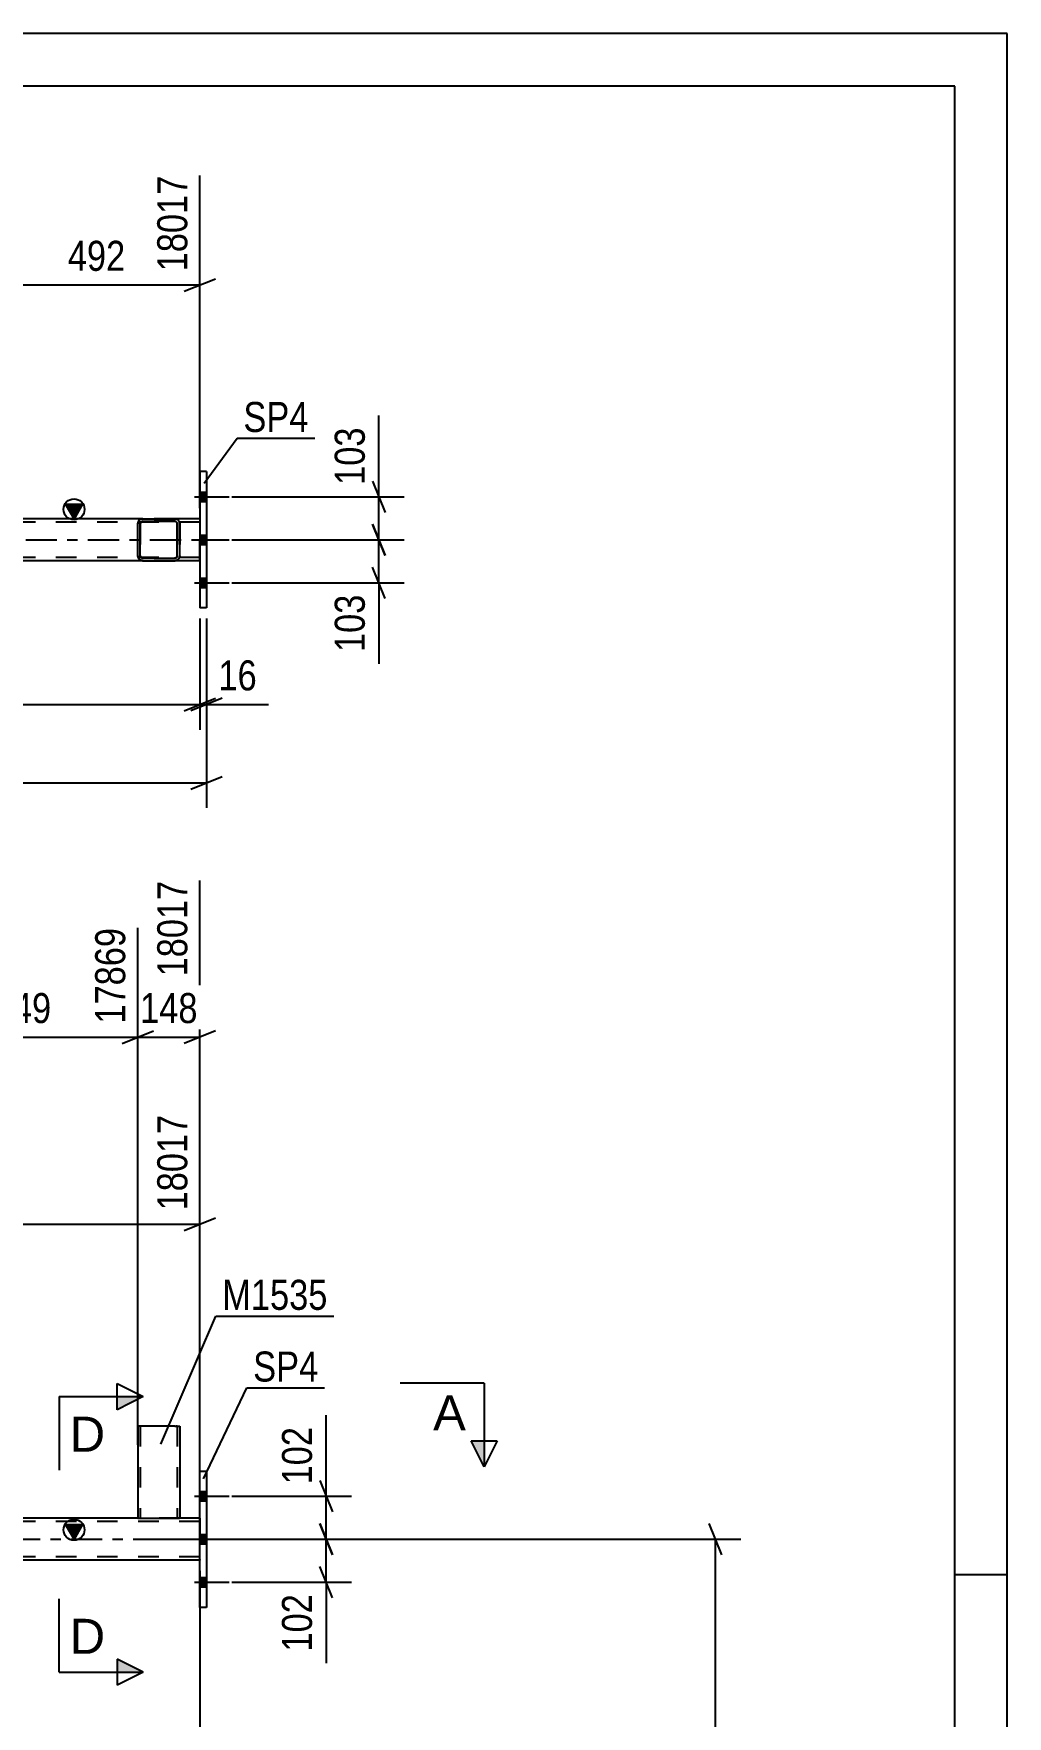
# Model space of a CAD drawing. Header units: millimetres. Extents: x 0 to 841, y 0 to 594.
# Drawn here: x 748.2 to 841, y 433.5 to 594 of the extents above; entities that cross this region are included whole.
import ezdxf

# ---------------------------------------------------------------- set-up
doc = ezdxf.new("R2010")
doc.units = ezdxf.units.MM
doc.linetypes.add('DXK_LINE_DOT2', pattern=[3.9198, 1.9599, -1.9599])
doc.linetypes.add('DXK_LINE_DOT3', pattern=[5.9187, 2.979, -0.9799, 0.9799, -0.9799])
doc.styles.add('Arial', font='ARIAL.TTF', dxfattribs={"height": 0.2})
doc.styles.add('Arial Narrow', font='ARIALN.TTF', dxfattribs={"height": 0.2})

# ---------------------------------------------------------------- blocks, each defined once
blk = doc.blocks.new('Unknown-272366259-1135')
at = {"color": 5, "linetype": 'Continuous'}
for p, q in [((841, 594), (0, 594)), ((841, 0), (841, 594)), ((836, 589), (5, 589)), ((836, 5), (836, 589)), ((841, 447), (836, 447))]:
    blk.add_line(p, q, dxfattribs=at)
blk = doc.blocks.new('Part-272366259-5119 - 5082')
at = {"color": 2, "linetype": 'Continuous'}
for p, q in [((764.66, 552.23), (764.02, 552.23)), ((764.02, 552.23), (764.02, 539.23)), ((764.66, 552.23), (764.66, 539.23)), ((764.66, 539.23), (764.02, 539.23))]:
    blk.add_line(p, q, dxfattribs=at)
blk = doc.blocks.new('Bolt-272366259-5164 - 5082')
at = {"linetype": 'Continuous'}
for points in [[(764.66, 549.39), (764.66, 550.27), (764.02, 550.27), (764.02, 549.39)], [(764.66, 549.39), (764.66, 550.27), (764.02, 550.27), (764.02, 549.39)], [(764.66, 549.39), (764.66, 550.27), (764.02, 550.27), (764.02, 549.39)], [(764.66, 545.29), (764.66, 546.17), (764.02, 546.17), (764.02, 545.29)], [(764.66, 545.29), (764.66, 546.17), (764.02, 546.17), (764.02, 545.29)], [(764.66, 541.19), (764.66, 542.07), (764.02, 542.07), (764.02, 541.19)], [(764.66, 541.19), (764.66, 542.07), (764.02, 542.07), (764.02, 541.19)], [(764.66, 541.19), (764.66, 542.07), (764.02, 542.07), (764.02, 541.19)]]:
    blk.add_hatch(color=1, dxfattribs=at).paths.add_polyline_path(points)
at = {"color": 1, "linetype": 'Continuous'}
for p, q in [((763.5, 549.83), (766.82, 549.83)), ((763.5, 549.83), (766.82, 549.83)), ((763.5, 549.83), (766.82, 549.83)), ((764.02, 550.27), (764.66, 550.27)), ((764.02, 550.27), (764.66, 550.27)), ((764.02, 550.27), (764.66, 550.27)), ((764.02, 549.39), (764.66, 549.39)), ((764.02, 549.39), (764.66, 549.39)), ((764.02, 549.39), (764.66, 549.39)), ((763.5, 545.73), (766.82, 545.73)), ((763.5, 545.73), (766.82, 545.73)), ((764.02, 546.17), (764.66, 546.17)), ((764.02, 546.17), (764.66, 546.17)), ((764.02, 545.29), (764.66, 545.29)), ((764.02, 545.29), (764.66, 545.29)), ((763.5, 541.63), (766.82, 541.63)), ((763.5, 541.63), (766.82, 541.63)), ((763.5, 541.63), (766.82, 541.63)), ((764.02, 542.07), (764.66, 542.07)), ((764.02, 542.07), (764.66, 542.07)), ((764.02, 542.07), (764.66, 542.07)), ((764.02, 541.19), (764.66, 541.19)), ((764.02, 541.19), (764.66, 541.19)), ((764.02, 541.19), (764.66, 541.19))]:
    blk.add_line(p, q, dxfattribs=at)
blk = doc.blocks.new('Part-272366259-5179 - 5082')
at = {"linetype": 'Continuous'}
blk.add_hatch(color=2, dxfattribs=at).paths.add_polyline_path([(752.02, 547.73), (751.22, 549.13), (752.82, 549.13)])
at = {"color": 2, "linetype": 'Continuous'}
for p, q in [((752.02, 547.73), (751.22, 549.13)), ((751.22, 549.13), (752.82, 549.13)), ((752.82, 549.13), (752.02, 547.73)), ((758.58, 547.73), (744.33, 547.73)), ((764.02, 547.73), (761.62, 547.73)), ((758.58, 543.73), (744.33, 543.73)), ((764.02, 543.73), (761.62, 543.73))]:
    blk.add_line(p, q, dxfattribs=at)
at = {"color": 7, "linetype": 'DXK_LINE_DOT2'}
for p, q in [((764.02, 547.41), (102.28, 547.41)), ((761.62, 547.73), (758.58, 547.73)), ((764.02, 543.73), (764.02, 547.73)), ((764.02, 544.05), (102.28, 544.05)), ((761.62, 543.73), (758.58, 543.73))]:
    blk.add_line(p, q, dxfattribs=at)
at = {"color": 7, "linetype": 'DXK_LINE_DOT3'}
blk.add_line((102.28, 545.73), (764.02, 545.73), dxfattribs=at)
at = {"color": 2, "linetype": 'Continuous'}
blk.add_circle((752.02, 548.63), 1, dxfattribs=at)
blk = doc.blocks.new('Part-272366259-8574 - 5082')
at = {"color": 2, "linetype": 'Continuous'}
for p, q in [((758.14, 547.43), (758.1, 547.25)), ((758.34, 547.25), (758.36, 547.34)), ((758.36, 547.34), (758.41, 547.42)), ((758.58, 547.73), (758.4, 547.69)), ((758.41, 547.42), (758.49, 547.47)), ((758.49, 547.47), (758.58, 547.49)), ((758.58, 547.73), (761.62, 547.73)), ((758.58, 547.73), (758.58, 547.73)), ((758.58, 547.49), (761.62, 547.49)), ((758.58, 547.49), (758.58, 547.49)), ((761.62, 547.73), (761.62, 547.73)), ((761.81, 547.69), (761.62, 547.73)), ((761.62, 547.49), (761.62, 547.49)), ((761.62, 547.49), (761.72, 547.47)), ((761.72, 547.47), (761.79, 547.42)), ((761.79, 547.42), (761.85, 547.34)), ((761.85, 547.34), (761.86, 547.25)), ((762.1, 547.25), (762.07, 547.43)), ((758.1, 544.21), (758.1, 547.25)), ((758.1, 547.25), (758.1, 547.25)), ((758.34, 544.21), (758.34, 547.25)), ((758.34, 547.25), (758.34, 547.25)), ((761.86, 544.21), (761.86, 547.25)), ((761.86, 547.25), (761.86, 547.25)), ((762.1, 544.21), (762.1, 547.25)), ((762.1, 547.25), (762.1, 547.25)), ((758.1, 544.21), (758.1, 544.21)), ((758.1, 544.21), (758.14, 544.03)), ((758.34, 544.21), (758.34, 544.21)), ((758.36, 544.12), (758.34, 544.21)), ((758.41, 544.04), (758.36, 544.12)), ((761.85, 544.12), (761.79, 544.04)), ((761.86, 544.21), (761.85, 544.12)), ((761.86, 544.21), (761.86, 544.21)), ((762.07, 544.03), (762.1, 544.21)), ((762.1, 544.21), (762.1, 544.21)), ((758.4, 543.77), (758.58, 543.73)), ((758.49, 543.99), (758.41, 544.04)), ((758.58, 543.97), (758.49, 543.99)), ((758.58, 543.97), (761.62, 543.97)), ((758.58, 543.97), (758.58, 543.97)), ((758.58, 543.73), (761.62, 543.73)), ((758.58, 543.73), (758.58, 543.73)), ((761.72, 543.99), (761.62, 543.97)), ((761.62, 543.97), (761.62, 543.97)), ((761.62, 543.73), (761.81, 543.77)), ((761.62, 543.73), (761.62, 543.73)), ((761.79, 544.04), (761.72, 543.99))]:
    blk.add_line(p, q, dxfattribs=at)
at = {"color": 7, "linetype": 'DXK_LINE_DOT2'}
for p, q in [((758.1, 547.25), (758.14, 547.43)), ((758.14, 547.43), (758.14, 547.43)), ((758.36, 547.34), (758.34, 547.25)), ((758.41, 547.42), (758.36, 547.34)), ((758.4, 547.69), (758.58, 547.73)), ((758.49, 547.47), (758.41, 547.42)), ((758.58, 547.49), (758.49, 547.47)), ((758.58, 547.73), (761.62, 547.73)), ((761.62, 547.49), (758.58, 547.49)), ((761.62, 547.73), (761.81, 547.69)), ((761.72, 547.47), (761.62, 547.49)), ((761.79, 547.42), (761.72, 547.47)), ((761.85, 547.34), (761.79, 547.42)), ((761.86, 547.25), (761.85, 547.34)), ((762.07, 547.43), (762.1, 547.25)), ((758.1, 544.21), (758.1, 547.25)), ((758.34, 547.25), (758.34, 544.21)), ((761.86, 547.25), (761.86, 544.21)), ((762.1, 547.25), (762.1, 544.21)), ((758.14, 544.03), (758.1, 544.21)), ((758.1, 544.21), (758.1, 544.21)), ((758.34, 544.21), (758.36, 544.12)), ((758.36, 544.12), (758.41, 544.04)), ((761.79, 544.04), (761.85, 544.12)), ((761.85, 544.12), (761.86, 544.21)), ((762.1, 544.21), (762.07, 544.03)), ((758.58, 543.73), (758.4, 543.77)), ((758.41, 544.04), (758.49, 543.99)), ((758.49, 543.99), (758.58, 543.97)), ((758.58, 543.97), (761.62, 543.97)), ((758.58, 543.73), (761.62, 543.73)), ((761.62, 543.97), (761.72, 543.99)), ((761.81, 543.77), (761.62, 543.73)), ((761.72, 543.99), (761.79, 544.04))]:
    blk.add_line(p, q, dxfattribs=at)
at = {"color": 2, "linetype": 'Continuous'}
for centre, start, end in [((758.58, 547.25), 112.5, 157.5), ((761.62, 547.25), 22.5, 67.5), ((758.58, 544.21), 202.5, 247.5), ((761.62, 544.21), 292.5, 337.5)]:
    blk.add_arc(centre, 0.48, start, end, dxfattribs=at)
at = {"color": 7, "linetype": 'DXK_LINE_DOT2'}
for centre, start, end in [((758.58, 547.25), 112.5, 157.5), ((761.62, 547.25), 22.5, 67.5), ((758.58, 544.21), 202.5, 247.5), ((761.62, 544.21), 292.5, 337.5)]:
    blk.add_arc(centre, 0.48, start, end, dxfattribs=at)
blk = doc.blocks.new('Part-272366259-3898 - 3671')
at = {"linetype": 'Continuous'}
blk.add_hatch(color=2, dxfattribs=at).paths.add_polyline_path([(752.02, 450.4), (751.22, 451.8), (752.82, 451.8)])
at = {"color": 2, "linetype": 'Continuous'}
for p, q in [((758.1, 452.4), (100.68, 452.4)), ((752.02, 450.4), (751.22, 451.8)), ((751.22, 451.8), (752.82, 451.8)), ((752.82, 451.8), (752.02, 450.4)), ((764.02, 452.4), (762.1, 452.4)), ((764.02, 448.4), (710.48, 448.4))]:
    blk.add_line(p, q, dxfattribs=at)
at = {"color": 7, "linetype": 'DXK_LINE_DOT2'}
for p, q in [((764.02, 452.08), (100.68, 452.08)), ((762.1, 452.4), (758.1, 452.4)), ((764.02, 452.4), (764.02, 448.4)), ((764.02, 448.72), (100.68, 448.72))]:
    blk.add_line(p, q, dxfattribs=at)
at = {"color": 7, "linetype": 'DXK_LINE_DOT3'}
blk.add_line((100.68, 450.4), (764.02, 450.4), dxfattribs=at)
at = {"color": 2, "linetype": 'Continuous'}
blk.add_circle((752.02, 451.3), 1, dxfattribs=at)
blk = doc.blocks.new('Part-272366259-3732 - 3671')
at = {"color": 2, "linetype": 'Continuous'}
for p, q in [((706.22, 448.4), (710.48, 448.4)), ((754.6, 327.18), (710.48, 448.4)), ((750.34, 327.18), (707.77, 444.15))]:
    blk.add_line(p, q, dxfattribs=at)
at = {"color": 7, "linetype": 'DXK_LINE_DOT2'}
for p, q in [((707.77, 444.15), (706.22, 448.4)), ((750.6, 327.18), (706.47, 448.4)), ((754.34, 327.18), (710.22, 448.4)), ((754.6, 327.18), (750.34, 327.18))]:
    blk.add_line(p, q, dxfattribs=at)
blk = doc.blocks.new('Part-272366259-3765 - 3671')
at = {"color": 2, "linetype": 'Continuous'}
for p, q in [((764.02, 443.9), (764.02, 456.9)), ((764.02, 456.9), (764.66, 456.9)), ((764.66, 456.9), (764.66, 443.9)), ((764.66, 443.9), (764.02, 443.9))]:
    blk.add_line(p, q, dxfattribs=at)
blk = doc.blocks.new('Bolt-272366259-3832 - 3671')
at = {"linetype": 'Continuous'}
for points in [[(764.66, 454.06), (764.66, 454.94), (764.02, 454.94), (764.02, 454.06)], [(764.66, 454.06), (764.66, 454.94), (764.02, 454.94), (764.02, 454.06)], [(764.66, 454.06), (764.66, 454.94), (764.02, 454.94), (764.02, 454.06)], [(764.66, 449.96), (764.66, 450.84), (764.02, 450.84), (764.02, 449.96)], [(764.66, 449.96), (764.66, 450.84), (764.02, 450.84), (764.02, 449.96)], [(764.66, 445.86), (764.66, 446.74), (764.02, 446.74), (764.02, 445.86)], [(764.66, 445.86), (764.66, 446.74), (764.02, 446.74), (764.02, 445.86)], [(764.66, 445.86), (764.66, 446.74), (764.02, 446.74), (764.02, 445.86)]]:
    blk.add_hatch(color=1, dxfattribs=at).paths.add_polyline_path(points)
at = {"color": 1, "linetype": 'Continuous'}
for p, q in [((763.5, 454.5), (766.82, 454.5)), ((763.5, 454.5), (766.82, 454.5)), ((763.5, 454.5), (766.82, 454.5)), ((764.02, 454.94), (764.66, 454.94)), ((764.02, 454.94), (764.66, 454.94)), ((764.02, 454.94), (764.66, 454.94)), ((764.02, 454.06), (764.66, 454.06)), ((764.02, 454.06), (764.66, 454.06)), ((764.02, 454.06), (764.66, 454.06)), ((763.5, 450.4), (766.82, 450.4)), ((763.5, 450.4), (766.82, 450.4)), ((764.02, 450.84), (764.66, 450.84)), ((764.02, 450.84), (764.66, 450.84)), ((764.02, 449.96), (764.66, 449.96)), ((764.02, 449.96), (764.66, 449.96)), ((763.5, 446.3), (766.82, 446.3)), ((763.5, 446.3), (766.82, 446.3)), ((763.5, 446.3), (766.82, 446.3)), ((764.02, 446.74), (764.66, 446.74)), ((764.02, 446.74), (764.66, 446.74)), ((764.02, 446.74), (764.66, 446.74)), ((764.02, 445.86), (764.66, 445.86)), ((764.02, 445.86), (764.66, 445.86)), ((764.02, 445.86), (764.66, 445.86))]:
    blk.add_line(p, q, dxfattribs=at)
blk = doc.blocks.new('Part-272366259-8606 - 3671')
at = {"color": 2, "linetype": 'Continuous'}
for p, q in [((758.1, 461.2), (758.1, 452.4)), ((761.62, 461.2), (758.1, 461.2)), ((761.62, 461.2), (762.1, 461.2)), ((762.1, 461.2), (762.1, 452.4)), ((758.1, 452.4), (762.07, 452.4)), ((762.1, 452.4), (762.07, 452.4))]:
    blk.add_line(p, q, dxfattribs=at)
at = {"color": 7, "linetype": 'DXK_LINE_DOT2'}
for p, q in [((758.34, 461.2), (758.34, 452.4)), ((761.86, 461.2), (761.72, 461.2)), ((761.79, 461.2), (761.81, 461.2)), ((761.81, 461.2), (761.85, 461.2)), ((761.85, 461.2), (761.86, 461.2)), ((761.86, 461.2), (761.86, 452.4)), ((761.85, 452.4), (761.86, 452.4))]:
    blk.add_line(p, q, dxfattribs=at)
blk = doc.blocks.new('StraightDimension-272366259-10469 - 5082')
at = {"color": 7, "linetype": 'Continuous'}
for p, q in [((764.02, 538.23), (764.02, 527.61)), ((65.16, 530.01), (764.02, 530.01)), ((762.52, 529.41), (765.52, 530.61))]:
    blk.add_line(p, q, dxfattribs=at)
blk = doc.blocks.new('StraightDimension-272366259-5246 - 5082')
at = {"color": 7, "linetype": 'Continuous'}
for p, q in [((764.66, 538.23), (764.66, 520.15)), ((64.52, 522.55), (764.66, 522.55)), ((763.16, 521.95), (766.16, 523.15))]:
    blk.add_line(p, q, dxfattribs=at)
blk = doc.blocks.new('StraightDimension-272366259-10468 - 5082')
at = {"color": 7, "linetype": 'Continuous'}
for p, q in [((764.02, 538.23), (764.02, 527.61)), ((764.66, 538.23), (764.66, 527.61)), ((762.52, 529.41), (765.52, 530.61)), ((766.16, 530.61), (763.16, 529.41)), ((764.02, 530.01), (764.66, 530.01))]:
    blk.add_line(p, q, dxfattribs=at)
at = {"color": 0}
blk.add_wipeout([(770.05, 530.76), (770.05, 534.96), (765.19, 534.96), (765.19, 530.76)], dxfattribs=at)
at = {"color": 7, "linetype": 'Continuous'}
blk.add_line((764.66, 530.01), (770.57, 530.01), dxfattribs=at)
blk.add_line((764.66, 530.01), (770.57, 530.01), dxfattribs=at)
at = {"color": 3, "style": 'Arial Narrow'}
blk.add_text('16', height=2.863, dxfattribs=at).set_placement((765.79, 531.36))
blk = doc.blocks.new('StraightDimension-272366259-10522 - 5082')
at = {"color": 7, "linetype": 'Continuous'}
for p, q in [((780.49, 551.33), (781.69, 548.33)), ((767.06, 549.83), (783.49, 549.83)), ((781.09, 545.73), (781.09, 549.83)), ((767.06, 545.73), (783.49, 545.73)), ((781.69, 544.23), (780.49, 547.23))]:
    blk.add_line(p, q, dxfattribs=at)
at = {"color": 0}
blk.add_wipeout([(780.34, 557.04), (776.14, 557.04), (776.14, 550.36), (780.34, 550.36)], dxfattribs=at)
at = {"color": 7, "linetype": 'Continuous'}
blk.add_line((781.09, 549.83), (781.09, 557.57), dxfattribs=at)
blk.add_line((781.09, 549.83), (781.09, 557.57), dxfattribs=at)
at = {"color": 3, "style": 'Arial Narrow'}
blk.add_text('103', height=2.863, rotation=90.0002, dxfattribs=at).set_placement((779.74, 550.96))
blk = doc.blocks.new('StraightDimension-272366259-10523 - 5082')
at = {"color": 7, "linetype": 'Continuous'}
for p, q in [((767.06, 545.73), (783.49, 545.73)), ((780.49, 547.23), (781.69, 544.23)), ((781.09, 541.63), (781.09, 545.73)), ((781.69, 540.13), (780.49, 543.13)), ((767.06, 541.63), (783.49, 541.63))]:
    blk.add_line(p, q, dxfattribs=at)
at = {"color": 0}
blk.add_wipeout([(780.34, 541.11), (776.14, 541.11), (776.14, 534.42), (780.34, 534.42)], dxfattribs=at)
at = {"color": 7, "linetype": 'Continuous'}
blk.add_line((781.09, 541.63), (781.09, 533.9), dxfattribs=at)
blk.add_line((781.09, 541.63), (781.09, 533.9), dxfattribs=at)
at = {"color": 3, "style": 'Arial Narrow'}
blk.add_text('103', height=2.863, rotation=90.0002, dxfattribs=at).set_placement((779.74, 535.02))
blk = doc.blocks.new('StraightDimension-272366259-15425 - 5082')
at = {"color": 7, "linetype": 'Continuous'}
for p, q in [((744.33, 550.73), (744.33, 584.97)), ((764.02, 548.73), (764.02, 580.47)), ((745.83, 570.63), (742.83, 569.43)), ((744.33, 570.03), (764.02, 570.03)), ((762.52, 569.43), (765.52, 570.63))]:
    blk.add_line(p, q, dxfattribs=at)
at = {"color": 0, "linetype": 'Continuous'}
blk.add_wipeout([(763.42, 581.07), (759.22, 581.07), (759.22, 570.73), (763.42, 570.73)], dxfattribs=at)
at = {"color": 0}
blk.add_wipeout([(757.52, 570.78), (757.52, 574.98), (750.83, 574.98), (750.83, 570.78)], dxfattribs=at)
at = {"color": 3, "linetype": 'Continuous', "style": 'Arial Narrow'}
blk.add_text('18017', height=2.863, rotation=90.0002, dxfattribs=at).set_placement((762.82, 571.33))
at = {"color": 3, "style": 'Arial Narrow'}
blk.add_text('492', height=2.863, dxfattribs=at).set_placement((751.43, 571.38))
blk = doc.blocks.new('StraightDimension-272366259-16276 - 3671')
at = {"color": 7, "linetype": 'Continuous'}
for p, q in [((775.46, 451.9), (776.66, 448.9)), ((767.06, 450.4), (778.46, 450.4)), ((776.06, 446.3), (776.06, 450.4)), ((776.66, 444.8), (775.46, 447.8)), ((767.06, 446.3), (778.46, 446.3))]:
    blk.add_line(p, q, dxfattribs=at)
at = {"color": 0}
blk.add_wipeout([(775.31, 445.78), (771.11, 445.78), (771.11, 439.09), (775.31, 439.09)], dxfattribs=at)
at = {"color": 7, "linetype": 'Continuous'}
blk.add_line((776.06, 446.3), (776.06, 438.57), dxfattribs=at)
blk.add_line((776.06, 446.3), (776.06, 438.57), dxfattribs=at)
at = {"color": 3, "style": 'Arial Narrow'}
blk.add_text('102', height=2.863, rotation=90.0002, dxfattribs=at).set_placement((774.71, 439.69))
blk = doc.blocks.new('StraightDimension-272366259-18110 - 3671')
at = {"color": 7, "linetype": 'Continuous'}
for p, q in [((764.02, 453.4), (764.02, 513.22)), ((758.1, 459.4), (758.1, 508.72)), ((756.6, 497.68), (759.6, 498.88)), ((758.1, 498.28), (764.02, 498.28)), ((765.52, 498.88), (762.52, 497.68))]:
    blk.add_line(p, q, dxfattribs=at)
at = {"color": 0}
blk.add_wipeout([(764.41, 499.03), (764.41, 503.23), (757.72, 503.23), (757.72, 499.03)], dxfattribs=at)
at = {"color": 3, "style": 'Arial Narrow'}
blk.add_text('148', height=2.863, dxfattribs=at).set_placement((758.32, 499.63))
at = {"color": 0, "linetype": 'Continuous'}
blk.add_wipeout([(763.42, 513.82), (759.22, 513.82), (759.22, 503.48), (763.42, 503.48)], dxfattribs=at)
at = {"color": 3, "linetype": 'Continuous', "style": 'Arial Narrow'}
blk.add_text('18017', height=2.863, rotation=90.0002, dxfattribs=at).set_placement((762.82, 504.08))
blk = doc.blocks.new('StraightDimension-272366259-4987 - 3671')
at = {"color": 7, "linetype": 'Continuous'}
for p, q in [((813.78, 448.9), (812.58, 451.9)), ((759.7, 450.4), (815.58, 450.4)), ((813.18, 324.54), (813.18, 450.4)), ((812.58, 326.04), (813.78, 323.04)), ((787.28, 324.54), (815.58, 324.54))]:
    blk.add_line(p, q, dxfattribs=at)
at = {"color": 0}
blk.add_wipeout([(812.43, 391.73), (808.23, 391.73), (808.23, 383.21), (812.43, 383.21)], dxfattribs=at)
at = {"color": 3, "style": 'Arial Narrow'}
blk.add_text('3147', height=2.863, rotation=90.0002, dxfattribs=at).set_placement((811.83, 383.81))
blk = doc.blocks.new('StraightDimension-272366259-4141 - 3671')
at = {"color": 7, "linetype": 'Continuous'}
for p, q in [((764.02, 447.4), (764.02, 398.06)), ((785.64, 328.18), (785.64, 403.31)), ((765.52, 401.06), (762.52, 399.86)), ((764.02, 400.46), (785.64, 400.46)), ((784.14, 399.86), (787.14, 401.06))]:
    blk.add_line(p, q, dxfattribs=at)
at = {"color": 0}
blk.add_wipeout([(779.09, 401.21), (779.09, 405.41), (770.58, 405.41), (770.58, 401.21)], dxfattribs=at)
at = {"color": 3, "style": 'Arial Narrow'}
blk.add_text('1449', height=2.863, dxfattribs=at).set_placement((771.18, 401.81))
blk = doc.blocks.new('StraightDimension-272366259-16275 - 3671')
at = {"color": 7, "linetype": 'Continuous'}
for p, q in [((775.46, 456), (776.66, 453)), ((767.06, 454.5), (778.46, 454.5)), ((776.06, 450.4), (776.06, 454.5)), ((776.66, 448.9), (775.46, 451.9)), ((767.06, 450.4), (778.46, 450.4))]:
    blk.add_line(p, q, dxfattribs=at)
at = {"color": 0}
blk.add_wipeout([(775.31, 461.71), (771.11, 461.71), (771.11, 455.03), (775.31, 455.03)], dxfattribs=at)
at = {"color": 7, "linetype": 'Continuous'}
blk.add_line((776.06, 454.5), (776.06, 462.24), dxfattribs=at)
blk.add_line((776.06, 454.5), (776.06, 462.24), dxfattribs=at)
at = {"color": 3, "style": 'Arial Narrow'}
blk.add_text('102', height=2.863, rotation=90.0002, dxfattribs=at).set_placement((774.71, 455.63))
blk = doc.blocks.new('StraightDimension-272366259-4736 - 3671')
at = {"color": 7, "linetype": 'Continuous'}
for p, q in [((710.48, 449.4), (710.48, 495.41)), ((764.02, 453.4), (764.02, 490.91)), ((711.98, 481.06), (708.98, 479.86)), ((710.48, 480.46), (764.02, 480.46)), ((762.52, 479.86), (765.52, 481.06))]:
    blk.add_line(p, q, dxfattribs=at)
at = {"color": 0, "linetype": 'Continuous'}
blk.add_wipeout([(763.42, 491.51), (759.22, 491.51), (759.22, 481.16), (763.42, 481.16)], dxfattribs=at)
at = {"color": 0}
blk.add_wipeout([(741.51, 481.21), (741.51, 485.41), (732.99, 485.41), (732.99, 481.21)], dxfattribs=at)
at = {"color": 3, "linetype": 'Continuous', "style": 'Arial Narrow'}
blk.add_text('18017', height=2.863, rotation=90.0002, dxfattribs=at).set_placement((762.82, 481.76))
at = {"color": 3, "style": 'Arial Narrow'}
blk.add_text('1339', height=2.863, dxfattribs=at).set_placement((733.59, 481.81))
blk = doc.blocks.new('StraightDimension-272366259-18111 - 3671')
at = {"color": 7, "linetype": 'Continuous'}
for p, q in [((736.13, 459.4), (736.13, 508.72)), ((758.1, 459.4), (758.1, 508.72)), ((737.63, 498.88), (734.63, 497.68)), ((736.13, 498.28), (758.1, 498.28)), ((756.6, 497.68), (759.6, 498.88))]:
    blk.add_line(p, q, dxfattribs=at)
at = {"color": 0, "linetype": 'Continuous'}
blk.add_wipeout([(757.5, 509.32), (753.3, 509.32), (753.3, 498.98), (757.5, 498.98)], dxfattribs=at)
at = {"color": 0}
blk.add_wipeout([(750.46, 499.03), (750.46, 503.23), (743.77, 503.23), (743.77, 499.03)], dxfattribs=at)
at = {"color": 3, "linetype": 'Continuous', "style": 'Arial Narrow'}
blk.add_text('17869', height=2.863, rotation=90.0002, dxfattribs=at).set_placement((756.9, 499.58))
at = {"color": 3, "style": 'Arial Narrow'}
blk.add_text('549', height=2.863, dxfattribs=at).set_placement((744.37, 499.63))
blk = doc.blocks.new('Mark-272366259-5115 - 5082')
at = {"color": 0}
blk.add_wipeout([(774.38, 556.01), (774.38, 559.01), (768.17, 559.01), (768.17, 556.01)], dxfattribs=at)
blk.add_wipeout([(774.38, 556.01), (774.38, 559.01), (768.17, 559.01), (768.17, 556.01)], dxfattribs=at)
at = {"color": 30, "linetype": 'Continuous'}
for p, q in [((764.42, 551.12), (767.57, 555.41)), ((767.57, 555.41), (774.98, 555.41))]:
    blk.add_line(p, q, dxfattribs=at)
at = {"color": 3, "style": 'Arial Narrow'}
blk.add_text('SP4', height=2.863, dxfattribs=at).set_placement((768.17, 556.01))
blk = doc.blocks.new('Mark-272366259-3761 - 3671')
at = {"color": 0}
blk.add_wipeout([(775.31, 465.44), (775.31, 468.44), (769.1, 468.44), (769.1, 465.44)], dxfattribs=at)
blk.add_wipeout([(775.31, 465.44), (775.31, 468.44), (769.1, 468.44), (769.1, 465.44)], dxfattribs=at)
at = {"color": 30, "linetype": 'Continuous'}
for p, q in [((764.36, 456.15), (768.5, 464.84)), ((768.5, 464.84), (775.91, 464.84))]:
    blk.add_line(p, q, dxfattribs=at)
at = {"color": 3, "style": 'Arial Narrow'}
blk.add_text('SP4', height=2.863, dxfattribs=at).set_placement((769.1, 465.44))
blk = doc.blocks.new('SectionMark-272366259-5017 - 3671')
at = {"linetype": 'Continuous'}
for points in [[(756.12, 462.75), (756.12, 464), (758.62, 464)], [(756.12, 437.72), (756.12, 438.97), (758.62, 437.72)]]:
    blk.add_hatch(color=6, dxfattribs=at).paths.add_polyline_path(points)
at = {"color": 6, "linetype": 'Continuous'}
for p, q in [((750.62, 464), (750.62, 457)), ((750.62, 464), (758.62, 464)), ((756.12, 462.75), (756.12, 465.25)), ((756.12, 465.25), (758.62, 464)), ((758.62, 464), (756.12, 462.75)), ((750.62, 437.72), (750.62, 444.72)), ((758.62, 437.72), (756.12, 438.97)), ((756.12, 438.97), (756.12, 436.47)), ((750.62, 437.72), (758.62, 437.72)), ((758.62, 437.72), (756.12, 436.47))]:
    blk.add_line(p, q, dxfattribs=at)
at = {"color": 0, "linetype": 'Continuous'}
for points in [[(754.99, 458.75), (754.99, 462.25), (751.62, 462.25), (751.62, 458.75)], [(754.99, 439.47), (754.99, 442.97), (751.62, 442.97), (751.62, 439.47)]]:
    blk.add_wipeout(points, dxfattribs=at)
at = {"color": 3, "linetype": 'Continuous', "style": 'Arial'}
for p in [(751.62, 458.75), (751.62, 439.47)]:
    blk.add_text('D', height=3.34, dxfattribs=at).set_placement(p)
blk = doc.blocks.new('SectionMark-272366259-5021 - 3671')
at = {"linetype": 'Continuous'}
blk.add_hatch(color=6, dxfattribs=at).paths.add_polyline_path([(789.87, 459.8), (791.12, 459.8), (791.12, 457.3)])
at = {"color": 6, "linetype": 'Continuous'}
for p, q in [((791.12, 465.3), (783.12, 465.3)), ((791.12, 465.3), (791.12, 457.3)), ((789.87, 459.8), (792.37, 459.8)), ((791.12, 457.3), (789.87, 459.8)), ((792.37, 459.8), (791.12, 457.3))]:
    blk.add_line(p, q, dxfattribs=at)
at = {"color": 0, "linetype": 'Continuous'}
blk.add_wipeout([(789.37, 460.8), (789.37, 464.3), (786.26, 464.3), (786.26, 460.8)], dxfattribs=at)
at = {"color": 3, "linetype": 'Continuous', "style": 'Arial'}
blk.add_text('A', height=3.34, dxfattribs=at).set_placement((786.26, 460.8))
blk = doc.blocks.new('Mark-272366259-18276 - 3671')
at = {"color": 0}
blk.add_wipeout([(776.2, 472.28), (776.2, 475.28), (766.15, 475.28), (766.15, 472.28)], dxfattribs=at)
blk.add_wipeout([(776.2, 472.28), (776.2, 475.28), (766.15, 475.28), (766.15, 472.28)], dxfattribs=at)
at = {"color": 30, "linetype": 'Continuous'}
for p, q in [((760.31, 459.48), (765.55, 471.68)), ((765.55, 471.68), (776.8, 471.68))]:
    blk.add_line(p, q, dxfattribs=at)
at = {"color": 3, "style": 'Arial Narrow'}
blk.add_text('M1535', height=2.863, dxfattribs=at).set_placement((766.15, 472.28))

msp = doc.modelspace()

# ---------------------------------------------------------------- block references
for name in ['Unknown-272366259-1135', 'Part-272366259-5119 - 5082', 'Part-272366259-5179 - 5082', 'Bolt-272366259-5164 - 5082', 'Part-272366259-8574 - 5082', 'Part-272366259-8606 - 3671', 'Part-272366259-3765 - 3671', 'Bolt-272366259-3832 - 3671', 'Part-272366259-3898 - 3671', 'Part-272366259-3732 - 3671']:
    msp.add_blockref(name, (0, 0))

# ---------------------------------------------------------------- next in the draw order: block references
for name in ['StraightDimension-272366259-15425 - 5082', 'StraightDimension-272366259-10522 - 5082', 'StraightDimension-272366259-10469 - 5082', 'StraightDimension-272366259-18110 - 3671', 'StraightDimension-272366259-16276 - 3671']:
    msp.add_blockref(name, (0, 0))

# ---------------------------------------------------------------- next in the draw order: block references
for name in ['Mark-272366259-5115 - 5082', 'StraightDimension-272366259-5246 - 5082', 'StraightDimension-272366259-4987 - 3671']:
    msp.add_blockref(name, (0, 0))

# ---------------------------------------------------------------- next in the draw order: block references
for name in ['StraightDimension-272366259-10468 - 5082', 'StraightDimension-272366259-4736 - 3671', 'StraightDimension-272366259-16275 - 3671', 'StraightDimension-272366259-4141 - 3671']:
    msp.add_blockref(name, (0, 0))

# ---------------------------------------------------------------- next in the draw order: block references
for name in ['StraightDimension-272366259-10523 - 5082', 'StraightDimension-272366259-18111 - 3671', 'Mark-272366259-3761 - 3671']:
    msp.add_blockref(name, (0, 0))

# ---------------------------------------------------------------- next in the draw order: block references
msp.add_blockref('SectionMark-272366259-5017 - 3671', (0, 0))

# ---------------------------------------------------------------- next in the draw order: block references
msp.add_blockref('SectionMark-272366259-5021 - 3671', (0, 0))

# ---------------------------------------------------------------- next in the draw order: block references
msp.add_blockref('Mark-272366259-18276 - 3671', (0, 0))

doc.saveas('drawing.dxf')
